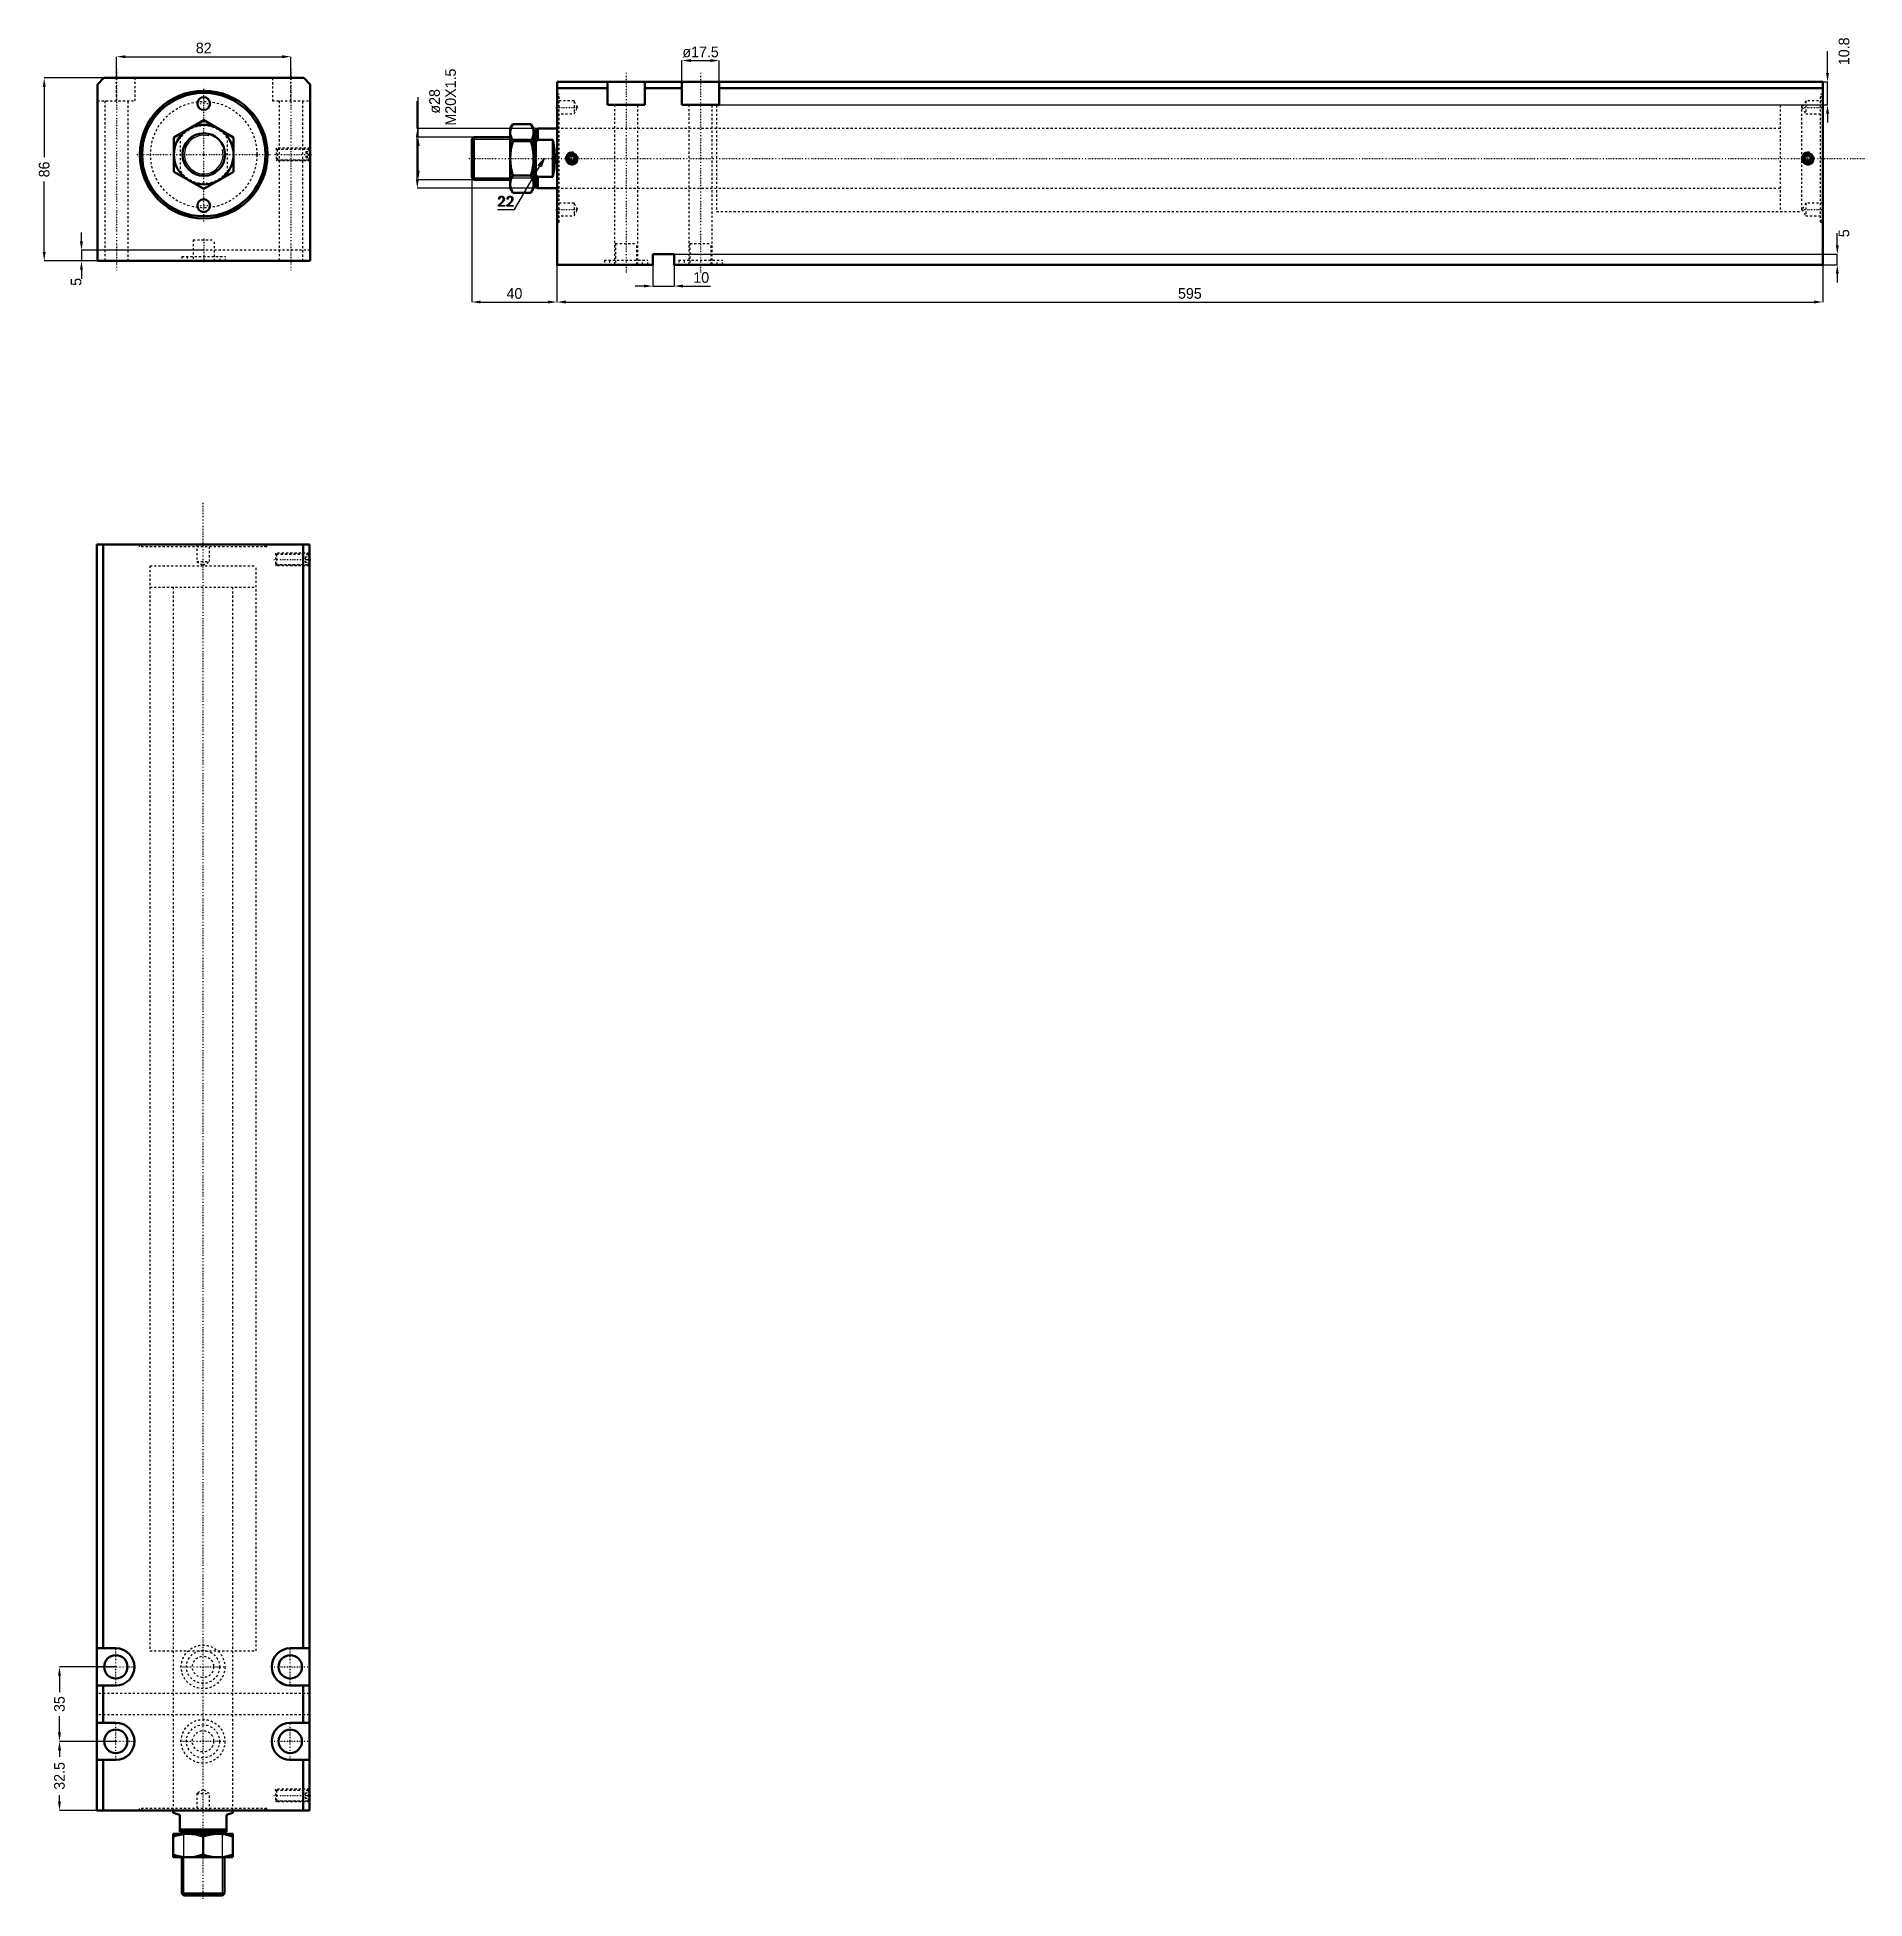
# Model space of a CAD drawing. Header units: millimetres. Extents: x -78 to 781, y -820 to 55.
import ezdxf

# ---------------------------------------------------------------- set-up
doc = ezdxf.new("R2010")
doc.units = ezdxf.units.MM
doc.linetypes.add('Center', pattern=[1.5, 0.45, -0.5, 0.05, -0.5])
doc.linetypes.add('Dashed', pattern=[2, 1, -1])
for name, color, linetype, lineweight in [('2d ConnectionPoints', 7, 'Continuous', 50), ('AM_0', 7, 'Continuous', 50), ('AM_5', 3, 'Continuous', 25), ('AM_7', 7, 'Center', 25), ('AM_9', 6, 'Dashed', 25)]:
    doc.layers.add(name, color=color, linetype=linetype, lineweight=lineweight)
doc.dimstyles.new('ISO-25', dxfattribs={"dimtxt": 2.5, "dimasz": 2.5, "dimexe": 1.25, "dimexo": 0.625, "dimtad": 1, "dimtxsty": 'Standard', "dimcen": 2.5, "dimadec": 0, "dimazin": 0, "dimtfac": 1, "dimtmove": 0, "dimatfit": 3, "dimfxl": 0, "dimarcsym": 0})

# ---------------------------------------------------------------- blocks, each defined once
blk = doc.blocks.new('1_JECX_MF_EXLA_50_500_0_rod__0_in_JECX_MF_160_EXLA_50_500_0__0')
at = {"layer": 'AM_0'}
for p, q in [((-14, 8.08), (0, 16.17)), ((0, 16.17), (14, 8.08)), ((-14, -8.08), (-14, 8.08)), ((14, 8.08), (14, -8.08)), ((0, -16.17), (-14, -8.08)), ((14, -8.08), (0, -16.17))]:
    blk.add_line(p, q, dxfattribs=at)
for radius in [14, 10]:
    blk.add_circle((0, 0), radius, dxfattribs=at)
at = {"layer": 'AM_5'}
blk.add_arc((0, 0), 9.08, 75, 15, dxfattribs=at)
at = {"layer": 'AM_9'}
for p, q in [((-11, -8.66), (-11, 8.66)), ((11, 8.66), (11, -8.66))]:
    blk.add_line(p, q, dxfattribs=at)
for start, end in [(35.43094, 144.56906), (215.43094, 324.56906)]:
    blk.add_arc((0, 0), 13.5, start, end, dxfattribs=at)
blk = doc.blocks.new('2_JECX_MF_EXLA_50_500_0_body__0_in_JECX_MF_160_EXLA_50_500_0__0')
at = {"layer": 'AM_0'}
for p, q in [((-47, 36), (-50, 33)), ((47, 36), (-47, 36)), ((50, 33), (47, 36)), ((-50, 33), (-50, -50)), ((50, -50), (50, 33)), ((-50, -50), (50, -50))]:
    blk.add_line(p, q, dxfattribs=at)
for centre, radius in [((0, 0), 30), ((0, 0), 29), ((0, 24), 3), ((0, -24), 3)]:
    blk.add_circle(centre, radius, dxfattribs=at)
at = {"layer": 'AM_5', "linetype": 'Dashed'}
for p, q in [((50, 3), (34, 3)), ((50, -3), (34, -3))]:
    blk.add_line(p, q, dxfattribs=at)
at = {"layer": 'AM_7'}
for p, q in [((-41, 40.3), (-41, -54.3)), ((41, 40.3), (41, -54.3)), ((0, -31.5), (0, 31.5)), ((-3.15, 24), (3.15, 24)), ((-31.5, 0), (31.5, 0)), ((33.2, 0), (50.8, 0)), ((-3.15, -24), (3.15, -24)), ((0, -39.5), (0, -50.5))]:
    blk.add_line(p, q, dxfattribs=at)
at = {"layer": 'AM_9'}
for p, q in [((-41, 25.2), (-41, 36)), ((-32.25, 25.2), (-32.25, 36)), ((32.25, 36), (32.25, 25.2)), ((41, 25.2), (41, 36)), ((-50, 25.2), (-32.25, 25.2)), ((-46.5, 25.2), (-46.5, -50)), ((-35.5, -50), (-35.5, 25.2)), ((32.25, 25.2), (50, 25.2)), ((35.5, 25.2), (35.5, -50)), ((46.5, -50), (46.5, 25.2)), ((34.54, 2.46), (34, 3)), ((34, 3), (34, -3)), ((49.5, 2.4), (34, 2.4)), ((49.46, 2.46), (34.54, 2.46)), ((34.54, 2.46), (34.54, -2.46)), ((48, 1.44), (50, 1.44)), ((48, 1.44), (48, -1.44)), ((48, 0.72), (50, 0.72)), ((50, 3), (49.46, 2.46)), ((49.46, 2.46), (49.46, -2.46)), ((50, 1.9), (49.5, 2.4)), ((49.5, 2.4), (49.5, -2.4)), ((34, -2.4), (49.5, -2.4)), ((34, -3), (34.54, -2.46)), ((34.54, -2.46), (49.46, -2.46)), ((48, -0.72), (50, -0.72)), ((48, -1.44), (50, -1.44)), ((49.46, -2.46), (50, -3)), ((49.5, -2.4), (50, -1.9)), ((-5, -40), (5, -40)), ((-5, -40), (-5, -50)), ((5, -50), (5, -40)), ((50, -45), (-50, -45)), ((-10.25, -47.9), (10.25, -47.9)), ((-10.25, -47.9), (-10.25, -50)), ((-7.75, -47.9), (-7.75, -50)), ((7.75, -50), (7.75, -47.9)), ((10.25, -50), (10.25, -47.9))]:
    blk.add_line(p, q, dxfattribs=at)
blk.add_circle((0, 0), 25, dxfattribs=at)
blk = doc.blocks.new('*D3')
at = {"layer": 'AM_5', "color": 0, "lineweight": -2}
for p, q in [((-41, 36), (-41, 46)), ((-36.83, 46), (36.83, 46)), ((41, 36), (41, 46))]:
    blk.add_line(p, q, dxfattribs=at)
at = {"layer": 'AM_5', "color": 0}
for points in [[(-36.83, 46.69), (-36.83, 45.31), (-41, 46)], [(36.83, 45.31), (36.83, 46.69), (41, 46)]]:
    blk.add_solid(points, dxfattribs=at)
at = {"layer": 'Defpoints', "color": 0}
for p in [(41, 46), (-41, 36), (41, 36)]:
    blk.add_point(p, dxfattribs=at)
at = {"layer": 'AM_5', "color": 0, "insert": (0, 50.05), "char_height": 5, "attachment_point": 5}
blk.add_mtext('82', dxfattribs=at)
blk = doc.blocks.new('*D4')
at = {"layer": 'AM_5', "color": 0, "lineweight": -2}
for p, q in [((-47, 36), (-75, 36)), ((-75, 31.83), (-75, -1.28)), ((-75, -45.83), (-75, -12.72)), ((-50, -50), (-75, -50))]:
    blk.add_line(p, q, dxfattribs=at)
at = {"layer": 'AM_5', "color": 0}
for points in [[(-74.31, 31.83), (-75.69, 31.83), (-75, 36)], [(-75.69, -45.83), (-74.31, -45.83), (-75, -50)]]:
    blk.add_solid(points, dxfattribs=at)
at = {"layer": 'Defpoints', "color": 0}
for p in [(-47, 36), (-75, -50), (-50, -50)]:
    blk.add_point(p, dxfattribs=at)
at = {"layer": 'AM_5', "color": 0, "insert": (-75, -7), "char_height": 5, "attachment_point": 5, "rotation": 90}
blk.add_mtext('86', dxfattribs=at)
blk = doc.blocks.new('*D5')
at = {"layer": 'AM_5', "color": 0, "lineweight": -2}
for p, q in [((-57.5, -40.83), (-57.5, -36.67)), ((0, -45), (-57.5, -45)), ((-57.5, -45), (-57.5, -50)), ((-50, -50), (-57.5, -50)), ((-57.5, -54.17), (-57.5, -58.33))]:
    blk.add_line(p, q, dxfattribs=at)
at = {"layer": 'AM_5', "color": 0}
for points in [[(-58.19, -40.83), (-56.81, -40.83), (-57.5, -45)], [(-56.81, -54.17), (-58.19, -54.17), (-57.5, -50)]]:
    blk.add_solid(points, dxfattribs=at)
at = {"layer": 'Defpoints', "color": 0}
for p in [(-57.5, -50), (-50, -50), (0, -45)]:
    blk.add_point(p, dxfattribs=at)
at = {"layer": 'AM_5', "color": 0, "insert": (-60, -59.83), "char_height": 5, "attachment_point": 5, "rotation": 90}
blk.add_mtext('5', dxfattribs=at)
blk = doc.blocks.new('1_JECX_MF_EXLA_50_500_0_rod__0_in_JECX_MF_160_EXLA_50_500_0__4')
at = {"layer": 'AM_0'}
for p, q in [((-14, 0), (-14, -1.03)), ((14, -1.03), (14, 0)), ((-11, -2), (-14, -1.03)), ((-11, -10), (-11, -2)), ((14, -1.03), (11, -2)), ((11, -2), (11, -10)), ((14, -11), (-14, -11)), ((-14, -22), (-14, -11)), ((-11, -9), (11, -9)), ((-11, -10), (11, -10)), ((-9.08, -10), (-10, -10.92)), ((-10, -10.92), (10, -10.92)), ((-10, -10.92), (-10, -11)), ((0, -20.75), (0, -12.25)), ((10, -10.92), (9.08, -10)), ((10, -11), (10, -10.92)), ((14, -11), (14, -22)), ((14, -22), (-14, -22)), ((-10, -22), (-10, -39.08)), ((10, -39.08), (10, -22)), ((-10, -39.08), (-9.08, -40)), ((-10, -39.08), (10, -39.08)), ((-9.08, -40), (9.08, -40)), ((9.08, -40), (10, -39.08))]:
    blk.add_line(p, q, dxfattribs=at)
for points in [[(-7, -11), (-7.5, -11.01), (-9.13, -11.12), (-10.75, -11.38), (-12.39, -11.76), (-14, -12.25)], [(0, -12.25), (-1.7, -11.74), (-3.43, -11.34), (-5.21, -11.09), (-7, -11)], [(7, -11), (6.5, -11.01), (4.87, -11.12), (3.25, -11.38), (1.61, -11.76), (0, -12.25)], [(14, -12.25), (12.3, -11.74), (10.57, -11.34), (8.79, -11.09), (7, -11)], [(-14, -20.75), (-12.3, -21.26), (-10.57, -21.66), (-8.79, -21.91), (-7, -22)], [(-7, -22), (-6.5, -21.99), (-4.87, -21.88), (-3.25, -21.62), (-1.61, -21.24), (0, -20.75)], [(0, -20.75), (1.7, -21.26), (3.43, -21.66), (5.21, -21.91), (7, -22)], [(7, -22), (7.5, -21.99), (9.13, -21.88), (10.75, -21.62), (12.39, -21.24), (14, -20.75)]]:
    blk.add_lwpolyline(points, dxfattribs=at)
at = {"layer": 'AM_5'}
for p, q in [((-9.08, -40), (-9.08, -10)), ((9.08, -40), (9.08, -10))]:
    blk.add_line(p, q, dxfattribs=at)
at = {"layer": 'AM_7'}
blk.add_line((0, -41.5), (0, 614.75), dxfattribs=at)
at = {"layer": 'AM_9'}
for p, q in [((-25, 585), (25, 585)), ((-25, 585), (-25, 575)), ((25, 575), (25, 585)), ((-25, 575), (25, 575)), ((-14, 575), (-14, 0)), ((14, 0), (14, 575))]:
    blk.add_line(p, q, dxfattribs=at)
blk = doc.blocks.new('2_JECX_MF_EXLA_50_500_0_body__0_in_JECX_MF_160_EXLA_50_500_0__4')
at = {"layer": 'AM_0'}
for p, q in [((50, 595), (-50, 595)), ((-50, 595), (-50, 0)), ((-47, 595), (-47, 76.25)), ((47, 595), (47, 76.25)), ((50, 595), (50, 0)), ((-41, 76.25), (-50, 76.25)), ((50, 76.25), (41, 76.25)), ((-50, 58.75), (-41, 58.75)), ((-47, 58.75), (-47, 41.25)), ((41, 58.75), (50, 58.75)), ((47, 58.75), (47, 41.25)), ((-41, 41.25), (-50, 41.25)), ((50, 41.25), (41, 41.25)), ((-50, 23.75), (-41, 23.75)), ((-47, 23.75), (-47, 0)), ((41, 23.75), (50, 23.75)), ((47, 23.75), (47, 0)), ((50, 0), (-50, 0))]:
    blk.add_line(p, q, dxfattribs=at)
for centre in [(-41, 67.5), (41, 67.5), (-41, 32.5), (41, 32.5)]:
    blk.add_circle(centre, 5.5, dxfattribs=at)
for centre, start, end in [((-41, 67.5), 270, 90), ((41, 67.5), 90, 270), ((-41, 32.5), 270, 90), ((41, 32.5), 90, 270)]:
    blk.add_arc(centre, 8.75, start, end, dxfattribs=at)
at = {"layer": 'AM_5', "linetype": 'Dashed'}
for p, q in [((50, 591), (34, 591)), ((50, 585), (34, 585)), ((50, 10), (34, 10)), ((50, 4), (34, 4))]:
    blk.add_line(p, q, dxfattribs=at)
at = {"layer": 'AM_7'}
for p, q in [((33.2, 588), (50.8, 588)), ((-41, 58.3125), (-41, 76.6875)), ((41, 58.3125), (41, 76.6875)), ((-50.1875, 67.5), (-31.8125, 67.5)), ((-10.7625, 67.5), (10.7625, 67.5)), ((31.8125, 67.5), (50.1875, 67.5)), ((-41, 23.3125), (-41, 41.6875)), ((41, 23.3125), (41, 41.6875)), ((-50.1875, 32.5), (-31.8125, 32.5)), ((-10.7625, 32.5), (10.7625, 32.5)), ((31.8125, 32.5), (50.1875, 32.5)), ((33.2, 7), (50.8, 7))]:
    blk.add_line(p, q, dxfattribs=at)
at = {"layer": 'AM_9'}
for p, q in [((-30, 595), (-30, 594)), ((-29, 595), (-29, 594)), ((-3, 595), (-3, 587)), ((3, 587), (3, 595)), ((29, 594), (29, 595)), ((30, 594), (30, 595)), ((30, 594), (-30, 594)), ((-3, 587), (3, 587)), ((-3, 587), (0, 585.2679)), ((0, 585.2679), (3, 587)), ((34, 591), (34, 585)), ((34.5415, 590.4585), (34, 591)), ((49.5, 590.4), (34, 590.4)), ((49.4585, 590.4585), (34.5415, 590.4585)), ((34.5415, 590.4585), (34.5415, 585.5415)), ((48, 589.25), (50, 589.25)), ((48, 589.25), (48, 586.75)), ((48, 588), (50, 588)), ((48, 586.75), (50, 586.75)), ((50, 591), (49.4585, 590.4585)), ((49.4585, 590.4585), (49.4585, 585.5415)), ((50, 589.9), (49.5, 590.4)), ((49.5, 590.4), (49.5, 585.6)), ((-25, 585), (25, 585)), ((-25, 585), (-25, 75)), ((25, 75), (25, 585)), ((34, 585.6), (49.5, 585.6)), ((34, 585), (34.5415, 585.5415)), ((34.5415, 585.5415), (49.4585, 585.5415)), ((49.4585, 585.5415), (50, 585)), ((49.5, 585.6), (50, 586.1)), ((-25, 75), (25, 75)), ((-14, 75), (-14, 0)), ((14, 0), (14, 75)), ((50, 55), (-50, 55)), ((50, 45), (-50, 45)), ((0, 9.7321), (-3, 8)), ((3, 8), (0, 9.7321)), ((34, 10), (34, 4)), ((34.5415, 9.4585), (34, 10)), ((49.5, 9.4), (34, 9.4)), ((49.4585, 9.4585), (34.5415, 9.4585)), ((34.5415, 9.4585), (34.5415, 4.5415)), ((50, 10), (49.4585, 9.4585)), ((49.4585, 9.4585), (49.4585, 4.5415)), ((50, 8.9), (49.5, 9.4)), ((49.5, 9.4), (49.5, 4.6)), ((30, 1), (-30, 1)), ((-30, 1), (-30, 0)), ((-29, 1), (-29, 0)), ((-3, 8), (-3, 0)), ((-3, 8), (3, 8)), ((3, 0), (3, 8)), ((29, 0), (29, 1)), ((30, 0), (30, 1)), ((34, 4.6), (49.5, 4.6)), ((34, 4), (34.5415, 4.5415)), ((34.5415, 4.5415), (49.4585, 4.5415)), ((48, 8.25), (50, 8.25)), ((48, 8.25), (48, 5.75)), ((48, 7), (50, 7)), ((48, 5.75), (50, 5.75)), ((49.4585, 4.5415), (50, 4)), ((49.5, 4.6), (50, 5.1))]:
    blk.add_line(p, q, dxfattribs=at)
for centre, radius in [((0, 67.5), 10.25), ((0, 67.5), 7.75), ((0, 67.5), 5), ((0, 32.5), 10.25), ((0, 32.5), 7.75), ((0, 32.5), 5)]:
    blk.add_circle(centre, radius, dxfattribs=at)
blk = doc.blocks.new('*D11')
at = {"layer": 'AM_5', "color": 0, "lineweight": -2}
for p, q in [((-41.32, -710.82), (-67.82, -710.82)), ((-67.82, -714.98), (-67.82, -722.65)), ((-67.82, -741.65), (-67.82, -733.98)), ((-41.32, -745.82), (-67.82, -745.82))]:
    blk.add_line(p, q, dxfattribs=at)
at = {"layer": 'AM_5', "color": 0}
for points in [[(-68.52, -714.98), (-67.13, -714.98), (-67.82, -710.82)], [(-68.52, -741.65), (-67.13, -741.65), (-67.82, -745.82)]]:
    blk.add_solid(points, dxfattribs=at)
at = {"layer": 'Defpoints', "color": 0}
for p in [(-67.82, -710.82), (-41.32, -710.82), (-41.32, -745.82)]:
    blk.add_point(p, dxfattribs=at)
at = {"layer": 'AM_5', "color": 0, "insert": (-67.82, -728.32), "char_height": 5, "attachment_point": 5, "rotation": 90}
blk.add_mtext('35', dxfattribs=at)
blk = doc.blocks.new('*D12')
at = {"layer": 'AM_5', "color": 0, "lineweight": -2}
for p, q in [((-41.32, -745.82), (-67.82, -745.82)), ((-67.82, -749.98), (-67.82, -753.07)), ((-67.82, -774.15), (-67.82, -771.07)), ((-50.32, -778.32), (-67.82, -778.32))]:
    blk.add_line(p, q, dxfattribs=at)
at = {"layer": 'AM_5', "color": 0}
for points in [[(-68.52, -749.98), (-67.13, -749.98), (-67.82, -745.82)], [(-68.52, -774.15), (-67.13, -774.15), (-67.82, -778.32)]]:
    blk.add_solid(points, dxfattribs=at)
at = {"layer": 'Defpoints', "color": 0}
for p in [(-41.32, -745.82), (-67.82, -778.32), (-50.32, -778.32)]:
    blk.add_point(p, dxfattribs=at)
at = {"layer": 'AM_5', "color": 0, "insert": (-67.82, -762.07), "char_height": 5, "attachment_point": 5, "rotation": 90}
blk.add_mtext('32.5', dxfattribs=at)
blk = doc.blocks.new('1_JECX_MF_EXLA_50_500_0_rod__0_in_JECX_MF_160_EXLA_50_500_0__2')
at = {"layer": 'AM_0'}
for p, q in [((-39.08, 10), (-40, 9.08)), ((-40, 9.08), (-40, -9.08)), ((-22, 10), (-39.08, 10)), ((-39.08, 10), (-39.08, -10)), ((-20.75, 16.17), (-22, 14)), ((-22, 14), (-22, -14)), ((-20.75, 16.17), (-12.25, 16.17)), ((-11, 14), (-12.25, 16.17)), ((-11, 14), (-11, -14)), ((-10.92, 10), (-11, 10)), ((-10, 9.08), (-10.92, 10)), ((-10.92, 10), (-10.92, -10)), ((-9, 14), (-10, 13.5)), ((-10, 13.5), (-10, -13.5)), ((0, 14), (-9, 14)), ((-9, 14), (-9, 8.66)), ((-20.75, 8.08), (-12.25, 8.08)), ((-9, 8.66), (-10, 7.83)), ((-2, 8.66), (-9, 8.66)), ((-2, 8.66), (-2, -8.66)), ((-20.75, -8.08), (-12.25, -8.08)), ((-9, -8.66), (-2, -8.66)), ((-9, -8.66), (-9, -14)), ((-40, -9.08), (-39.08, -10)), ((-39.08, -10), (-22, -10)), ((-22, -14), (-20.75, -16.17)), ((-20.75, -16.17), (-12.25, -16.17)), ((-12.25, -16.17), (-11, -14)), ((-11, -10), (-10.92, -10)), ((-10.92, -10), (-10, -9.08)), ((-10, -13.5), (-9, -14)), ((-9, -14), (0, -14))]:
    blk.add_line(p, q, dxfattribs=at)
for points in [[(-20.75, 16.17), (-21.26, 15.18), (-21.66, 14.19), (-21.91, 13.16), (-22, 12.12)], [(-22, 12.12), (-21.99, 11.84), (-21.88, 10.89), (-21.62, 9.96), (-21.24, 9.01), (-20.75, 8.08)], [(-11, 12.12), (-11.01, 12.41), (-11.12, 13.36), (-11.38, 14.29), (-11.76, 15.23), (-12.25, 16.17)], [(-12.25, 8.08), (-11.74, 9.07), (-11.34, 10.06), (-11.09, 11.09), (-11, 12.12)], [(-20.75, 8.08), (-21.26, 6.12), (-21.66, 4.12), (-21.91, 2.07), (-22, 0)], [(-22, 0), (-22, -0.03), (-21.91, -2.05), (-21.67, -4.06), (-21.27, -6.08), (-20.75, -8.08)], [(-11, 0), (-11, 0.03), (-11.09, 2.05), (-11.33, 4.06), (-11.73, 6.08), (-12.25, 8.08)], [(-12.25, -8.08), (-11.74, -6.12), (-11.34, -4.12), (-11.09, -2.07), (-11, 0)], [(-2, -8.66), (-1.77, -7.67), (-1.57, -6.62), (-1.39, -5.52), (-1.25, -4.38), (-1.15, -3.2), (-1.07, -2), (-1.03, -0.78), (-1.03, 0.44), (-1.06, 1.65), (-1.12, 2.86), (-1.22, 4.04), (-1.35, 5.2), (-1.51, 6.31), (-1.71, 7.37), (-1.93, 8.38), (-2, 8.66)], [(-20.75, -8.08), (-21.26, -9.07), (-21.66, -10.06), (-21.91, -11.09), (-22, -12.12)], [(-11, -12.12), (-11.01, -11.84), (-11.12, -10.89), (-11.38, -9.96), (-11.76, -9.01), (-12.25, -8.08)], [(-10, -7.83), (-9.96, -7.86), (-9, -8.66)], [(-22, -12.12), (-21.99, -12.41), (-21.88, -13.36), (-21.62, -14.29), (-21.24, -15.23), (-20.75, -16.17)], [(-12.25, -16.17), (-11.74, -15.18), (-11.34, -14.19), (-11.09, -13.16), (-11, -12.12)]]:
    blk.add_lwpolyline(points, dxfattribs=at)
at = {"layer": 'AM_5'}
for p, q in [((-40, 9.08), (-10, 9.08)), ((-40, -9.08), (-10, -9.08))]:
    blk.add_line(p, q, dxfattribs=at)
at = {"layer": 'AM_7'}
blk.add_line((-41.5, 0), (614.75, 0), dxfattribs=at)
at = {"layer": 'AM_9'}
for p, q in [((585, 25), (575, 25)), ((575, 25), (575, -25)), ((585, 25), (585, -25)), ((575, 14), (0, 14)), ((0, -14), (575, -14)), ((575, -25), (585, -25))]:
    blk.add_line(p, q, dxfattribs=at)
blk = doc.blocks.new('2_JECX_MF_EXLA_50_500_0_body__0_in_JECX_MF_160_EXLA_50_500_0__2')
at = {"layer": 'AM_0'}
for p, q in [((595, 36), (0, 36)), ((0, -50), (0, 36)), ((23.75, 36), (23.75, 25.2)), ((41.25, 25.2), (41.25, 36)), ((58.75, 36), (58.75, 25.2)), ((76.25, 25.2), (76.25, 36)), ((595, -50), (595, 36)), ((23.75, 33), (0, 33)), ((58.75, 33), (41.25, 33)), ((595, 33), (76.25, 33)), ((23.75, 25.2), (41.25, 25.2)), ((58.75, 25.2), (76.25, 25.2)), ((7, 1.44), (5.75, 0.72)), ((5.75, 0.72), (5.75, -0.72)), ((8.25, 0.72), (7, 1.44)), ((8.25, -0.72), (8.25, 0.72)), ((588, 1.44), (586.75, 0.72)), ((586.75, 0.72), (586.75, -0.72)), ((589.25, 0.72), (588, 1.44)), ((589.25, -0.72), (589.25, 0.72)), ((5.75, -0.72), (7, -1.44)), ((7, -1.44), (8.25, -0.72)), ((586.75, -0.72), (588, -1.44)), ((588, -1.44), (589.25, -0.72)), ((45, -50), (0, -50)), ((45, -45), (45, -50)), ((55, -45), (45, -45)), ((55, -50), (55, -45)), ((595, -50), (55, -50))]:
    blk.add_line(p, q, dxfattribs=at)
for centre, radius in [((7, 0), 2.46), ((7, 0), 2.4), ((7, 0), 1.9), ((588, 0), 2.46), ((588, 0), 2.4), ((588, 0), 1.9)]:
    blk.add_circle(centre, radius, dxfattribs=at)
at = {"layer": 'AM_5'}
for centre in [(7, 0), (588, 0)]:
    blk.add_arc(centre, 3, 75, 15, dxfattribs=at)
at = {"layer": 'AM_7'}
for p, q in [((32.5, 40.3), (32.5, -54.3)), ((67.5, 40.3), (67.5, -54.3)), ((-0.49, 24), (10.22, 24)), ((584.78, 24), (595.49, 24)), ((7, -3.15), (7, 3.15)), ((588, -3.15), (588, 3.15)), ((-0.49, -24), (10.22, -24)), ((584.78, -24), (595.49, -24))]:
    blk.add_line(p, q, dxfattribs=at)
at = {"layer": 'AM_9'}
for p, q in [((1, 30), (0, 30)), ((1, 29), (0, 29)), ((8, 27), (0, 27)), ((1, -30), (1, 30)), ((9.73, 24), (8, 27)), ((8, 27), (8, 21)), ((587, 27), (585.27, 24)), ((595, 27), (587, 27)), ((587, 27), (587, 21)), ((594, -30), (594, 30)), ((595, 30), (594, 30)), ((595, 29), (594, 29)), ((0, 21), (8, 21)), ((8, 21), (9.73, 24)), ((27, 25.2), (27, -50)), ((38, -50), (38, 25.2)), ((62, 25.2), (62, -50)), ((73, -50), (73, 25.2)), ((585, 25), (75, 25)), ((75, 25), (75, -25)), ((585, 25), (585, -25)), ((585.27, 24), (587, 21)), ((587, 21), (595, 21)), ((75, 14), (0, 14)), ((0, -14), (75, -14)), ((8, -21), (0, -21)), ((9.73, -24), (8, -21)), ((8, -21), (8, -27)), ((8, -27), (9.73, -24)), ((75, -25), (585, -25)), ((587, -21), (585.27, -24)), ((585.27, -24), (587, -27)), ((595, -21), (587, -21)), ((587, -21), (587, -27)), ((0, -27), (8, -27)), ((0, -29), (1, -29)), ((0, -30), (1, -30)), ((587, -27), (595, -27)), ((594, -29), (595, -29)), ((594, -30), (595, -30)), ((27.5, -40), (37.5, -40)), ((27.5, -40), (27.5, -50)), ((37.5, -50), (37.5, -40)), ((62.5, -40), (72.5, -40)), ((62.5, -40), (62.5, -50)), ((72.5, -50), (72.5, -40)), ((22.25, -47.9), (42.75, -47.9)), ((22.25, -47.9), (22.25, -50)), ((24.75, -47.9), (24.75, -50)), ((40.25, -50), (40.25, -47.9)), ((42.75, -50), (42.75, -47.9)), ((57.25, -47.9), (77.75, -47.9)), ((57.25, -47.9), (57.25, -50)), ((59.75, -47.9), (59.75, -50)), ((75.25, -50), (75.25, -47.9)), ((77.75, -50), (77.75, -47.9))]:
    blk.add_line(p, q, dxfattribs=at)
blk = doc.blocks.new('*D24')
at = {"layer": 'AM_5', "color": 0, "lineweight": -2}
for p, q in [((224.8, 34.19), (224.8, 44.19)), ((228.97, 44.19), (238.13, 44.19)), ((242.3, 34.19), (242.3, 44.19))]:
    blk.add_line(p, q, dxfattribs=at)
at = {"layer": 'AM_5', "color": 0}
for points in [[(228.97, 44.89), (228.97, 43.5), (224.8, 44.19)], [(238.13, 44.89), (238.13, 43.5), (242.3, 44.19)]]:
    blk.add_solid(points, dxfattribs=at)
at = {"layer": 'Defpoints', "color": 0}
for p in [(242.3, 44.19), (224.8, 34.19), (242.3, 34.19)]:
    blk.add_point(p, dxfattribs=at)
at = {"layer": 'AM_5', "color": 0, "insert": (233.55, 48.19), "char_height": 5, "attachment_point": 5}
blk.add_mtext('ø17.5', dxfattribs=at)
blk = doc.blocks.new('*D25')
at = {"layer": 'AM_5', "color": 0, "lineweight": -2}
for p, q in [((763.3, 38.36), (763.3, 48.53)), ((242.3, 34.19), (763.3, 34.19)), ((763.3, 23.39), (763.3, 34.19)), ((242.3, 23.39), (763.3, 23.39)), ((763.3, 19.23), (763.3, 15.06))]:
    blk.add_line(p, q, dxfattribs=at)
at = {"layer": 'AM_5', "color": 0}
for points in [[(762.61, 38.36), (764, 38.36), (763.3, 34.19)], [(762.61, 19.23), (764, 19.23), (763.3, 23.39)]]:
    blk.add_solid(points, dxfattribs=at)
at = {"layer": 'Defpoints', "color": 0}
for p in [(242.3, 34.19), (763.3, 34.19), (242.3, 23.39)]:
    blk.add_point(p, dxfattribs=at)
at = {"layer": 'AM_5', "color": 0, "insert": (771.05, 48.53), "char_height": 5, "attachment_point": 5, "rotation": 90}
blk.add_mtext('10.8', dxfattribs=at)
blk = doc.blocks.new('*D26')
at = {"layer": 'AM_5', "color": 0, "lineweight": -2}
for p, q in [((166.05, -51.81), (166.05, -69.31)), ((761.05, -51.81), (761.05, -69.31)), ((170.22, -69.31), (756.88, -69.31))]:
    blk.add_line(p, q, dxfattribs=at)
at = {"layer": 'AM_5', "color": 0}
for points in [[(170.22, -68.61), (170.22, -70), (166.05, -69.31)], [(756.88, -68.61), (756.88, -70), (761.05, -69.31)]]:
    blk.add_solid(points, dxfattribs=at)
at = {"layer": 'Defpoints', "color": 0}
for p in [(166.05, -51.81), (761.05, -51.81), (761.05, -69.31)]:
    blk.add_point(p, dxfattribs=at)
at = {"layer": 'AM_5', "color": 0, "insert": (463.55, -65.31), "char_height": 5, "attachment_point": 5}
blk.add_mtext('595', dxfattribs=at)
blk = doc.blocks.new('*D27')
at = {"layer": 'AM_5', "color": 0, "lineweight": -2}
for p, q in [((126.05, -1.81), (126.05, -69.31)), ((166.05, -51.81), (166.05, -69.31)), ((130.22, -69.31), (161.88, -69.31))]:
    blk.add_line(p, q, dxfattribs=at)
at = {"layer": 'AM_5', "color": 0}
for points in [[(130.22, -68.61), (130.22, -70), (126.05, -69.31)], [(161.88, -68.61), (161.88, -70), (166.05, -69.31)]]:
    blk.add_solid(points, dxfattribs=at)
at = {"layer": 'Defpoints', "color": 0}
for p in [(126.05, -1.81), (166.05, -51.81), (166.05, -69.31)]:
    blk.add_point(p, dxfattribs=at)
at = {"layer": 'AM_5', "color": 0, "insert": (146.05, -65.31), "char_height": 5, "attachment_point": 5}
blk.add_mtext('40', dxfattribs=at)
blk = doc.blocks.new('*D28')
at = {"layer": 'AM_5', "color": 0, "lineweight": -2}
for p, q in [((100.38, 12.19), (100.38, 25.03)), ((157.05, 12.19), (100.38, 12.19)), ((100.38, -11.64), (100.38, 8.03)), ((157.05, -15.81), (100.38, -15.81))]:
    blk.add_line(p, q, dxfattribs=at)
at = {"layer": 'AM_5', "color": 0}
for points in [[(99.69, 8.03), (101.08, 8.03), (100.38, 12.19)], [(99.69, -11.64), (101.08, -11.64), (100.38, -15.81)]]:
    blk.add_solid(points, dxfattribs=at)
at = {"layer": 'Defpoints', "color": 0}
for p in [(100.38, 12.19), (157.05, 12.19), (157.05, -15.81)]:
    blk.add_point(p, dxfattribs=at)
at = {"layer": 'AM_5', "color": 0, "insert": (108.55, 25.03), "char_height": 5, "attachment_point": 5, "rotation": 90}
blk.add_mtext('ø28', dxfattribs=at)
blk = doc.blocks.new('*D29')
at = {"layer": 'AM_5', "color": 0, "lineweight": -2}
for p, q in [((100.8, 8.19), (100.8, 27.03)), ((126.97, 8.19), (100.8, 8.19)), ((100.8, -7.64), (100.8, 4.03)), ((127.05, -11.81), (100.8, -11.81))]:
    blk.add_line(p, q, dxfattribs=at)
at = {"layer": 'AM_5', "color": 0}
for points in [[(100.11, 4.03), (101.5, 4.03), (100.8, 8.19)], [(100.11, -7.64), (101.5, -7.64), (100.8, -11.81)]]:
    blk.add_solid(points, dxfattribs=at)
at = {"layer": 'Defpoints', "color": 0}
for p in [(100.8, 8.19), (126.97, 8.19), (127.05, -11.81)]:
    blk.add_point(p, dxfattribs=at)
at = {"layer": 'AM_5', "color": 0, "insert": (116.05, 27.03), "char_height": 5, "attachment_point": 5, "rotation": 90}
blk.add_mtext('M20X1.5', dxfattribs=at)
blk = doc.blocks.new('*D30')
at = {"layer": 'AM_5', "color": 0, "lineweight": -2}
for p, q in [((211.05, -46.81), (211.05, -61.81)), ((221.05, -51.81), (221.05, -61.81)), ((206.88, -61.81), (202.72, -61.81)), ((211.05, -61.81), (221.05, -61.81)), ((225.22, -61.81), (238.27, -61.81))]:
    blk.add_line(p, q, dxfattribs=at)
at = {"layer": 'AM_5', "color": 0}
for points in [[(206.88, -61.11), (206.88, -62.5), (211.05, -61.81)], [(225.22, -61.11), (225.22, -62.5), (221.05, -61.81)]]:
    blk.add_solid(points, dxfattribs=at)
at = {"layer": 'Defpoints', "color": 0}
for p in [(211.05, -46.81), (221.05, -51.81), (221.05, -61.81)]:
    blk.add_point(p, dxfattribs=at)
at = {"layer": 'AM_5', "color": 0, "insert": (233.85, -57.81), "char_height": 5, "attachment_point": 5}
blk.add_mtext('10', dxfattribs=at)
blk = doc.blocks.new('*D31')
at = {"layer": 'AM_5', "color": 0, "lineweight": -2}
for p, q in [((767.88, -42.64), (767.88, -36.97)), ((211.05, -46.81), (767.88, -46.81)), ((221.05, -51.81), (767.88, -51.81)), ((767.88, -51.81), (767.88, -46.81)), ((767.88, -55.97), (767.88, -60.14))]:
    blk.add_line(p, q, dxfattribs=at)
at = {"layer": 'AM_5', "color": 0}
for points in [[(767.19, -42.64), (768.58, -42.64), (767.88, -46.81)], [(767.19, -55.97), (768.58, -55.97), (767.88, -51.81)]]:
    blk.add_solid(points, dxfattribs=at)
at = {"layer": 'Defpoints', "color": 0}
for p in [(211.05, -46.81), (221.05, -51.81), (767.88, -51.81)]:
    blk.add_point(p, dxfattribs=at)
at = {"layer": 'AM_5', "color": 0, "insert": (771.05, -36.97), "char_height": 5, "attachment_point": 5, "rotation": 90}
blk.add_mtext('5', dxfattribs=at)

msp = doc.modelspace()

# ---------------------------------------------------------------- linework, layer by layer
at = {"layer": '2d ConnectionPoints'}
for p in [(0, 0), (166.051, -1.805), (-0.323, -778.316)]:
    msp.add_point(p, dxfattribs=at)
at = {"layer": 'AM_5'}
for p, q in [((146.051, -25.805), (160.051, -1.805)), ((138.051, -25.805), (146.051, -25.805))]:
    msp.add_line(p, q, dxfattribs=at)
for points in [[(160.051, -1.805), (158.671, -5.824), (157.232, -4.984), (160.051, -1.805)], [(138.698, -23.694), (138.698, -23.694), (138.912, -23.498), (139.217, -23.213), (139.217, -23.213), (139.503, -22.936), (139.682, -22.756), (139.682, -22.756), (139.855, -22.576), (140.102, -22.291), (140.102, -22.291), (140.334, -21.991), (140.482, -21.783), (140.482, -21.783), (140.612, -21.575), (140.752, -21.279), (140.752, -21.279), (140.828, -21.002), (140.843, -20.828), (140.843, -20.828), (140.838, -20.73), (140.815, -20.591), (140.815, -20.591), (140.772, -20.463), (140.732, -20.382), (140.732, -20.382), (140.685, -20.308), (140.601, -20.209), (140.601, -20.209), (140.502, -20.126), (140.428, -20.08), (140.428, -20.08), (140.349, -20.041), (140.223, -20), (140.223, -20), (140.089, -19.977), (139.994, -19.973), (139.994, -19.973), (139.89, -19.977), (139.743, -20), (139.743, -20), (139.605, -20.044), (139.52, -20.083), (139.52, -20.083), (139.44, -20.131), (139.335, -20.219), (139.335, -20.219), (139.245, -20.324), (139.195, -20.403), (139.195, -20.403), (139.153, -20.49), (139.107, -20.632), (139.107, -20.632), (139.083, -20.788), (139.078, -20.899), (138.59, -20.899), (138.59, -20.899), (138.598, -20.732), (138.638, -20.5), (138.638, -20.5), (138.711, -20.29), (138.779, -20.161), (138.779, -20.161), (138.86, -20.044), (139, -19.89), (139, -19.89), (139.165, -19.763), (139.288, -19.693), (139.288, -19.693), (139.418, -19.636), (139.624, -19.574), (139.624, -19.574), (139.842, -19.54), (139.994, -19.534), (139.994, -19.534), (140.137, -19.54), (140.343, -19.571), (140.343, -19.571), (140.54, -19.63), (140.667, -19.684), (140.667, -19.684), (140.787, -19.749), (140.948, -19.868), (140.948, -19.868), (141.086, -20.012), (141.166, -20.122), (141.166, -20.122), (141.233, -20.242), (141.306, -20.438), (141.306, -20.438), (141.345, -20.652), (141.353, -20.805), (141.353, -20.805), (141.342, -20.978), (141.284, -21.244), (141.284, -21.244), (141.176, -21.518), (141.077, -21.705), (141.077, -21.705), (140.962, -21.891), (140.777, -22.16), (140.777, -22.16), (140.575, -22.416), (140.432, -22.581), (140.432, -22.581), (140.277, -22.748), (140.017, -23.019), (140.017, -23.019), (139.724, -23.315), (139.51, -23.525), (139.166, -23.863), (141.493, -23.866), (141.493, -24.305), (138.525, -24.305), (138.525, -23.85), (138.698, -23.694)], [(142.698, -23.694), (142.698, -23.694), (142.912, -23.498), (143.217, -23.213), (143.217, -23.213), (143.503, -22.936), (143.682, -22.756), (143.682, -22.756), (143.855, -22.576), (144.102, -22.291), (144.102, -22.291), (144.334, -21.991), (144.482, -21.783), (144.482, -21.783), (144.612, -21.575), (144.752, -21.279), (144.752, -21.279), (144.828, -21.002), (144.843, -20.828), (144.843, -20.828), (144.838, -20.73), (144.815, -20.591), (144.815, -20.591), (144.772, -20.463), (144.732, -20.382), (144.732, -20.382), (144.685, -20.308), (144.601, -20.209), (144.601, -20.209), (144.502, -20.126), (144.428, -20.08), (144.428, -20.08), (144.349, -20.041), (144.223, -20), (144.223, -20), (144.089, -19.977), (143.994, -19.973), (143.994, -19.973), (143.89, -19.977), (143.743, -20), (143.743, -20), (143.605, -20.044), (143.52, -20.083), (143.52, -20.083), (143.44, -20.131), (143.335, -20.219), (143.335, -20.219), (143.245, -20.324), (143.195, -20.403), (143.195, -20.403), (143.153, -20.49), (143.107, -20.632), (143.107, -20.632), (143.083, -20.788), (143.078, -20.899), (142.59, -20.899), (142.59, -20.899), (142.598, -20.732), (142.638, -20.5), (142.638, -20.5), (142.711, -20.29), (142.779, -20.161), (142.779, -20.161), (142.86, -20.044), (143, -19.89), (143, -19.89), (143.165, -19.763), (143.288, -19.693), (143.288, -19.693), (143.418, -19.636), (143.624, -19.574), (143.624, -19.574), (143.842, -19.54), (143.994, -19.534), (143.994, -19.534), (144.137, -19.54), (144.343, -19.571), (144.343, -19.571), (144.54, -19.63), (144.667, -19.684), (144.667, -19.684), (144.787, -19.749), (144.948, -19.868), (144.948, -19.868), (145.086, -20.012), (145.166, -20.122), (145.166, -20.122), (145.233, -20.242), (145.306, -20.438), (145.306, -20.438), (145.345, -20.652), (145.353, -20.805), (145.353, -20.805), (145.342, -20.978), (145.284, -21.244), (145.284, -21.244), (145.176, -21.518), (145.077, -21.705), (145.077, -21.705), (144.962, -21.891), (144.777, -22.16), (144.777, -22.16), (144.575, -22.416), (144.432, -22.581), (144.432, -22.581), (144.277, -22.748), (144.017, -23.019), (144.017, -23.019), (143.724, -23.315), (143.51, -23.525), (143.166, -23.863), (145.493, -23.866), (145.493, -24.305), (142.525, -24.305), (142.525, -23.85), (142.698, -23.694)]]:
    msp.add_lwpolyline(points, dxfattribs=at)

# ---------------------------------------------------------------- block references
for name, p in [('2_JECX_MF_EXLA_50_500_0_body__0_in_JECX_MF_160_EXLA_50_500_0__0', (0, 0)), ('2_JECX_MF_EXLA_50_500_0_body__0_in_JECX_MF_160_EXLA_50_500_0__2', (166.051, -1.805)), ('1_JECX_MF_EXLA_50_500_0_rod__0_in_JECX_MF_160_EXLA_50_500_0__2', (166.051, -1.805)), ('1_JECX_MF_EXLA_50_500_0_rod__0_in_JECX_MF_160_EXLA_50_500_0__0', (0, 0)), ('1_JECX_MF_EXLA_50_500_0_rod__0_in_JECX_MF_160_EXLA_50_500_0__4', (-0.323, -778.316)), ('2_JECX_MF_EXLA_50_500_0_body__0_in_JECX_MF_160_EXLA_50_500_0__4', (-0.323, -778.316))]:
    msp.add_blockref(name, p)

# ---------------------------------------------------------------- dimensions: what is measured, and where the dimension line sits
for base, p1, p2, text, picture, middle in [((41, 46), (-41, 36), (41, 36), '82', '*D3', (0, 46)), ((242.301, 44.195), (224.801, 34.195), (242.301, 34.195), 'ø17.5', '*D24', (233.551, 44.195)), ((166.051, -69.305), (126.051, -1.805), (166.051, -51.805), '40', '*D27', (146.051, -69.305)), ((761.051, -69.305), (166.051, -51.805), (761.051, -51.805), '595', '*D26', (463.551, -69.305)), ((221.051, -61.805), (211.051, -46.805), (221.051, -51.805), '10', '*D30', (233.85, -61.805))]:
    dim = msp.add_linear_dim(base=base, p1=p1, p2=p2, text=text, dimstyle='ISO-25', override={"dimtxt": 5, "dimasz": 4.166667, "dimexe": 0, "dimexo": 0, "dimgap": 1.5}, dxfattribs=at)
    dim.commit()
    dim.dimension.update_dxf_attribs({"geometry": picture, "text_midpoint": middle, "dimtype": 160})
for base, p1, p2, text, picture, middle in [((763.301, 34.195), (242.301, 23.395), (242.301, 34.195), '10.8', '*D25', (771.051, 48.528)), ((-75, -50), (-47, 36), (-50, -50), '86', '*D4', (-75, -7)), ((100.801, 8.195), (127.051, -11.805), (126.971, 8.195), 'M20X1.5', '*D29', (116.051, 27.028)), ((100.384, 12.195), (157.051, -15.805), (157.051, 12.195), 'ø28', '*D28', (108.551, 25.028)), ((-57.5, -50), (0, -45), (-50, -50), '5', '*D5', (-60, -59.833)), ((767.884, -51.805), (211.051, -46.805), (221.051, -51.805), '5', '*D31', (771.051, -36.972)), ((-67.823, -710.816), (-41.323, -745.816), (-41.323, -710.816), '35', '*D11', (-67.823, -728.316)), ((-67.823, -778.316), (-41.323, -745.816), (-50.323, -778.316), '32.5', '*D12', (-67.823, -762.066))]:
    dim = msp.add_linear_dim(base=base, p1=p1, p2=p2, angle=90, text=text, dimstyle='ISO-25', override={"dimtxt": 5, "dimasz": 4.166667, "dimexe": 0, "dimexo": 0, "dimgap": 1.5}, dxfattribs=at)
    dim.commit()
    dim.dimension.update_dxf_attribs({"geometry": picture, "text_midpoint": middle, "dimtype": 160, "text_rotation": 90})

doc.saveas('drawing.dxf')
